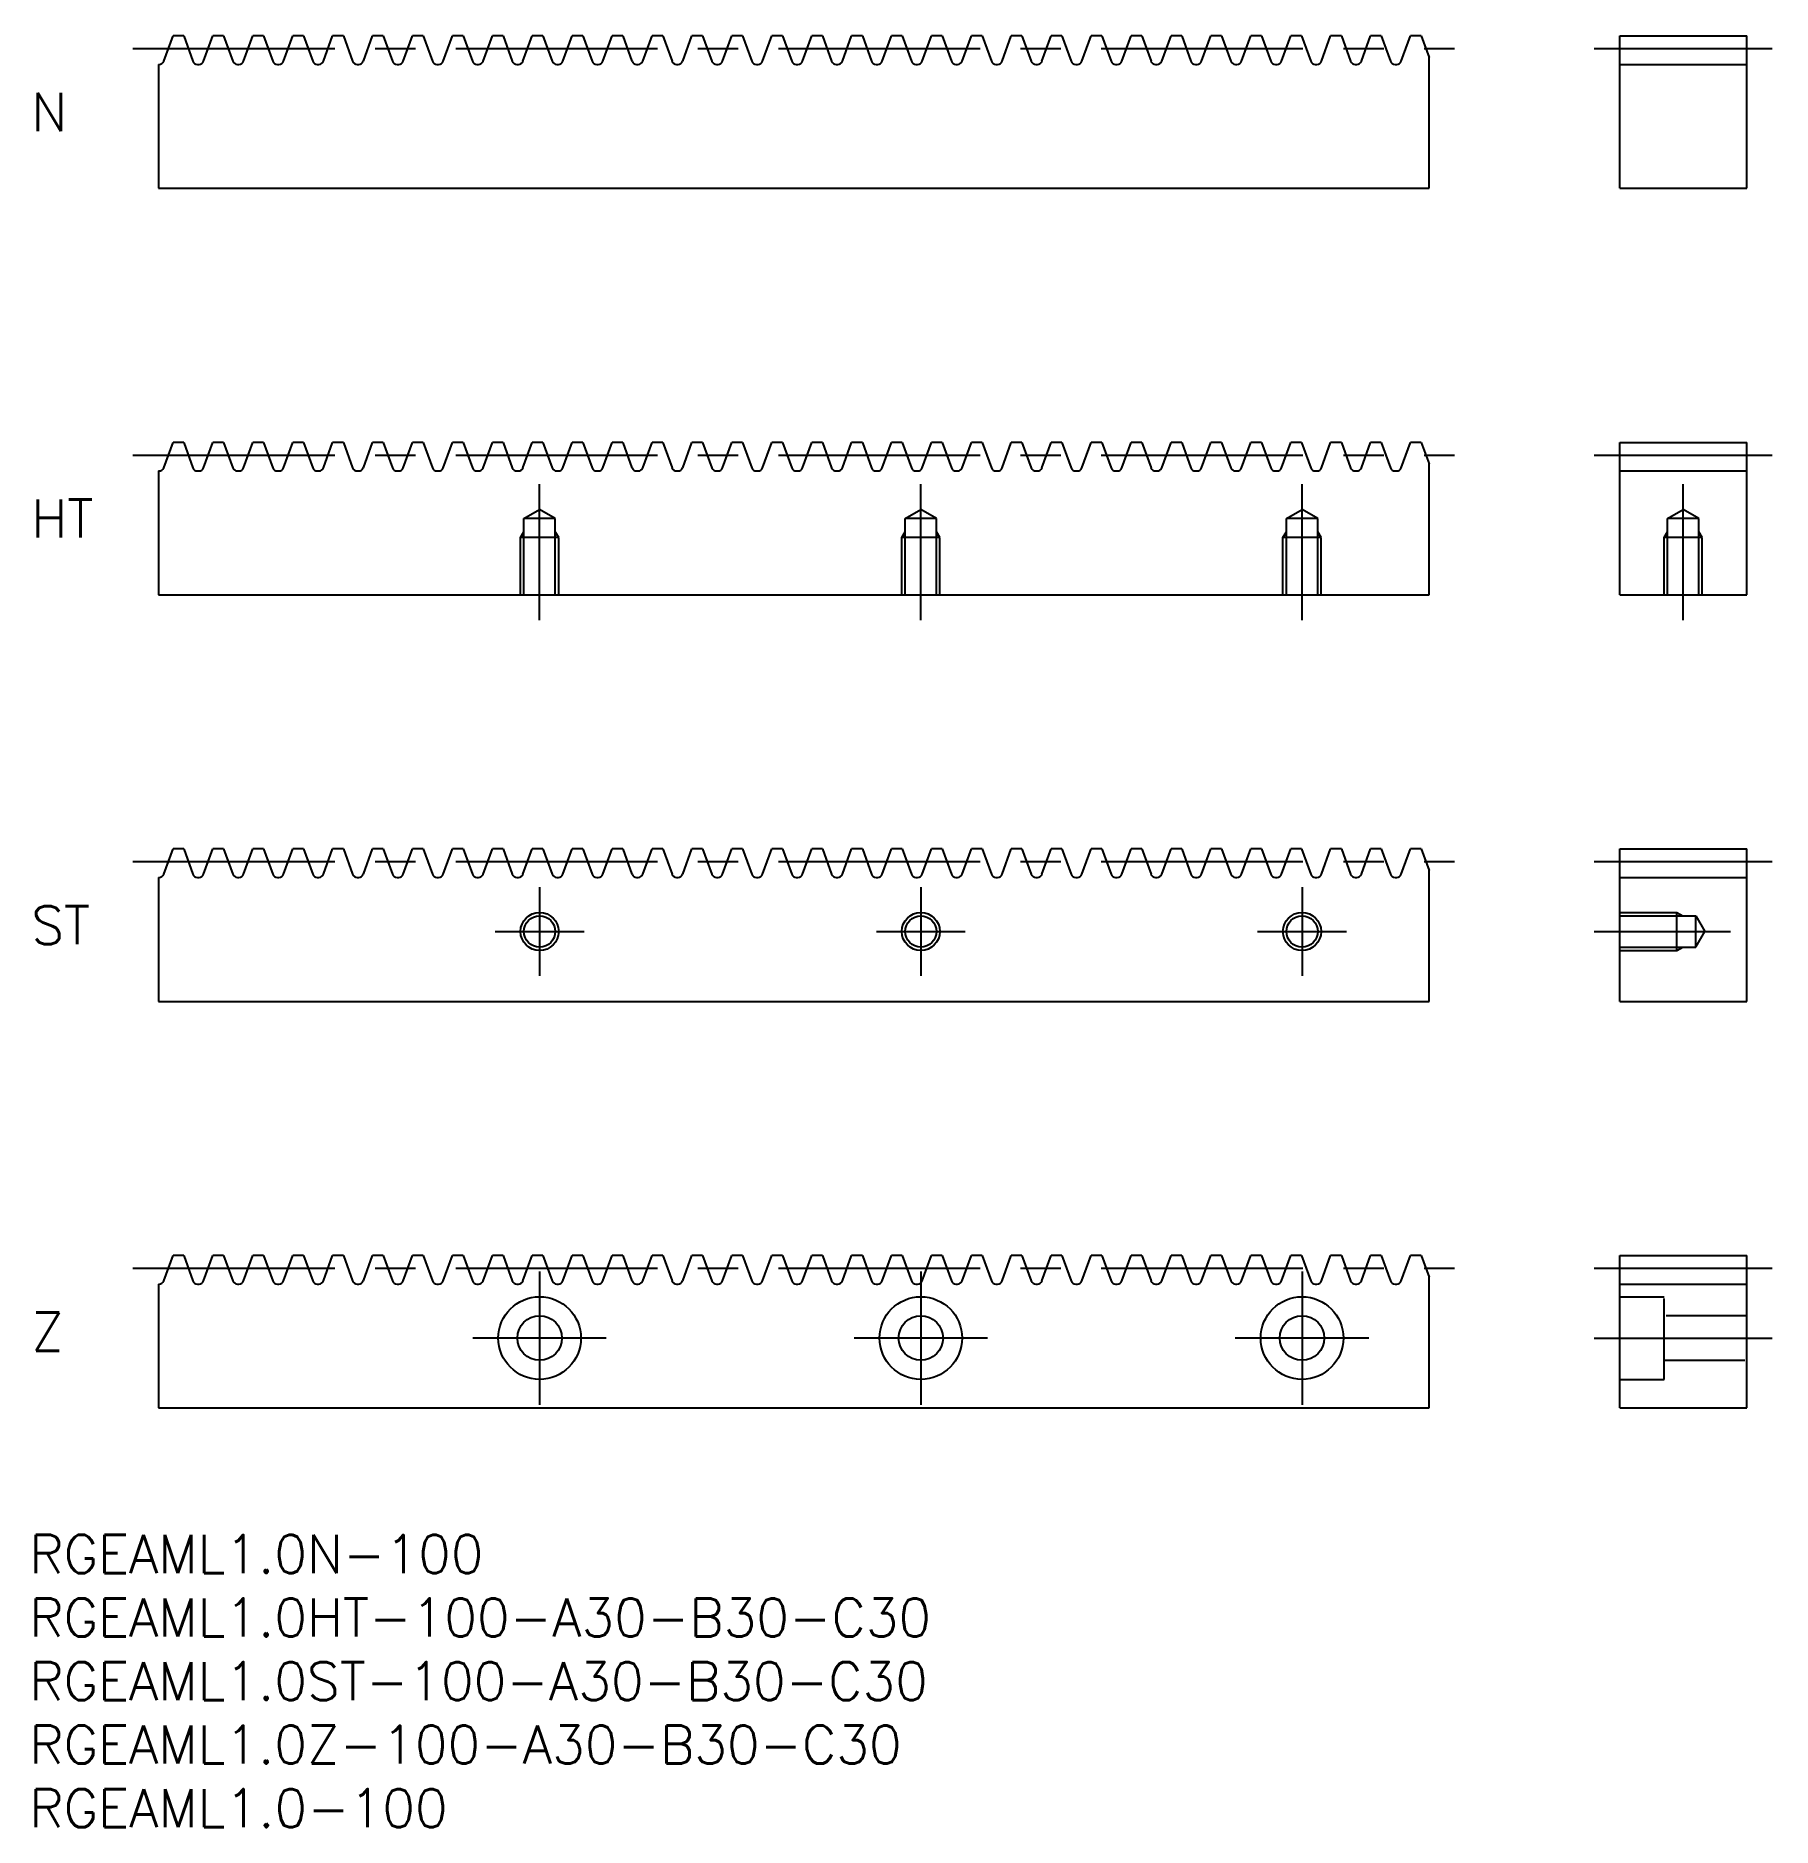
# Model space of a CAD drawing. Extents: x 1 to 137, y -23 to 118.
import ezdxf

# ---------------------------------------------------------------- set-up
doc = ezdxf.new("R2010")
doc.units = 0
doc.header["$LTSCALE"] = 0.5
doc.linetypes.add('CENTER', pattern=[50.8, 31.75, -6.35, 6.35, -6.35])
doc.linetypes.add('DASHED', pattern=[19.05, 12.7, -6.35])
for name, color, linetype in [('MSM_CENTER', 1, 'CENTER'), ('MSM_CONTINUOUS', 7, 'CONTINUOUS'), ('MSM_DASHED', 4, 'DASHED'), ('MSM_NARROW', 5, 'CONTINUOUS'), ('MSM_PART_NUMBER', 7, 'CONTINUOUS')]:
    doc.layers.add(name, color=color, linetype=linetype)
doc.styles.get("Standard").update_dxf_attribs({"font": 'txt.shx', "height": 3, "bigfont": 'bigfont.shx'})

msp = doc.modelspace()

# ---------------------------------------------------------------- linework, layer by layer
at = {"layer": 'MSM_CENTER'}
for p, q in [((8.16, 117), (112.16, 117)), ((123.16, 117), (137.16, 117)), ((8.16, 85), (112.16, 85)), ((123.16, 85), (137.16, 85)), ((40.16, 72), (40.16, 82.71)), ((70.16, 72), (70.16, 82.71)), ((100.16, 72), (100.16, 82.71)), ((130.16, 72), (130.16, 82.71)), ((8.16, 53), (112.16, 53)), ((123.16, 53), (137.16, 53)), ((40.16, 51), (40.16, 44)), ((70.16, 51), (70.16, 44)), ((100.16, 51), (100.16, 44)), ((36.66, 47.5), (43.66, 47.5)), ((66.66, 47.5), (73.66, 47.5)), ((96.66, 47.5), (103.66, 47.5)), ((123.16, 47.5), (133.87, 47.5)), ((8.16, 21), (112.16, 21)), ((40.16, 20.75), (40.16, 10.25)), ((70.16, 20.75), (70.16, 10.25)), ((100.16, 20.75), (100.16, 10.25)), ((123.16, 21), (137.16, 21)), ((45.41, 15.5), (34.91, 15.5)), ((75.41, 15.5), (64.91, 15.5)), ((105.41, 15.5), (94.91, 15.5)), ((123.16, 15.5), (137.16, 15.5))]:
    msp.add_line(p, q, dxfattribs=at)
at = {"layer": 'MSM_CONTINUOUS'}
for p, q in [((10.58, 116), (11.31, 118)), ((12.15, 118), (11.31, 118)), ((12.15, 118), (12.88, 116)), ((13.72, 116), (14.45, 118)), ((15.29, 118), (14.45, 118)), ((15.29, 118), (16.02, 116)), ((16.86, 116), (17.59, 118)), ((18.43, 118), (17.59, 118)), ((18.43, 118), (19.16, 116)), ((20, 116), (20.73, 118)), ((21.57, 118), (20.73, 118)), ((21.57, 118), (22.3, 116)), ((23.14, 116), (23.87, 118)), ((24.72, 118), (23.87, 118)), ((24.72, 118), (25.44, 116)), ((26.29, 116), (27.01, 118)), ((27.86, 118), (27.01, 118)), ((27.86, 118), (28.59, 116)), ((29.43, 116), (30.16, 118)), ((31, 118), (30.16, 118)), ((31, 118), (31.73, 116)), ((32.57, 116), (33.3, 118)), ((34.14, 118), (33.3, 118)), ((34.14, 118), (34.87, 116)), ((35.71, 116), (36.44, 118)), ((37.28, 118), (36.44, 118)), ((37.28, 118), (38.01, 116)), ((38.85, 116), (39.58, 118)), ((40.42, 118), (39.58, 118)), ((40.42, 118), (41.15, 116)), ((41.99, 116), (42.72, 118)), ((43.57, 118), (42.72, 118)), ((43.57, 118), (44.29, 116)), ((45.14, 116), (45.86, 118)), ((46.71, 118), (45.86, 118)), ((46.71, 118), (47.43, 116)), ((48.28, 116), (49.01, 118)), ((49.85, 118), (49.01, 118)), ((49.85, 118), (50.58, 116)), ((51.42, 116), (52.15, 118)), ((52.99, 118), (52.15, 118)), ((52.99, 118), (53.72, 116)), ((54.56, 116), (55.29, 118)), ((56.13, 118), (55.29, 118)), ((56.13, 118), (56.86, 116)), ((57.7, 116), (58.43, 118)), ((59.27, 118), (58.43, 118)), ((59.27, 118), (60, 116)), ((60.84, 116), (61.57, 118)), ((62.41, 118), (61.57, 118)), ((62.41, 118), (63.14, 116)), ((63.99, 116), (64.71, 118)), ((65.56, 118), (64.71, 118)), ((65.56, 118), (66.28, 116)), ((67.13, 116), (67.86, 118)), ((68.7, 118), (67.86, 118)), ((68.7, 118), (69.43, 116)), ((70.27, 116), (71, 118)), ((71.84, 118), (71, 118)), ((71.84, 118), (72.57, 116)), ((73.41, 116), (74.14, 118)), ((74.98, 118), (74.14, 118)), ((74.98, 118), (75.71, 116)), ((76.55, 116), (77.28, 118)), ((78.12, 118), (77.28, 118)), ((78.12, 118), (78.85, 116)), ((79.69, 116), (80.42, 118)), ((81.26, 118), (80.42, 118)), ((81.26, 118), (81.99, 116)), ((82.84, 116), (83.56, 118)), ((84.41, 118), (83.56, 118)), ((84.41, 118), (85.13, 116)), ((85.98, 116), (86.7, 118)), ((87.55, 118), (86.7, 118)), ((87.55, 118), (88.28, 116)), ((89.12, 116), (89.85, 118)), ((90.69, 118), (89.85, 118)), ((90.69, 118), (91.42, 116)), ((92.26, 116), (92.99, 118)), ((93.83, 118), (92.99, 118)), ((93.83, 118), (94.56, 116)), ((95.4, 116), (96.13, 118)), ((96.97, 118), (96.13, 118)), ((96.97, 118), (97.7, 116)), ((98.54, 116), (99.27, 118)), ((100.11, 118), (99.27, 118)), ((100.11, 118), (100.84, 116)), ((101.68, 116), (102.41, 118)), ((103.26, 118), (102.41, 118)), ((103.26, 118), (103.98, 116)), ((104.83, 116), (105.55, 118)), ((106.4, 118), (105.55, 118)), ((106.4, 118), (107.13, 116)), ((107.97, 116), (108.7, 118)), ((109.54, 118), (108.7, 118)), ((109.54, 118), (110.16, 116.3)), ((125.16, 106), (125.16, 118)), ((125.16, 118), (135.16, 118)), ((135.16, 106), (135.16, 118)), ((10.16, 115.75), (10.22, 115.75)), ((10.16, 115.75), (10.16, 106)), ((13.23, 115.75), (13.36, 115.75)), ((16.38, 115.75), (16.5, 115.75)), ((19.52, 115.75), (19.65, 115.75)), ((22.66, 115.75), (22.79, 115.75)), ((25.8, 115.75), (25.93, 115.75)), ((28.94, 115.75), (29.07, 115.75)), ((32.08, 115.75), (32.21, 115.75)), ((35.23, 115.75), (35.35, 115.75)), ((38.37, 115.75), (38.5, 115.75)), ((41.51, 115.75), (41.64, 115.75)), ((44.65, 115.75), (44.78, 115.75)), ((47.79, 115.75), (47.92, 115.75)), ((50.93, 115.75), (51.06, 115.75)), ((54.08, 115.75), (54.2, 115.75)), ((57.22, 115.75), (57.35, 115.75)), ((60.36, 115.75), (60.49, 115.75)), ((63.5, 115.75), (63.63, 115.75)), ((66.64, 115.75), (66.77, 115.75)), ((69.78, 115.75), (69.91, 115.75)), ((72.92, 115.75), (73.05, 115.75)), ((76.07, 115.75), (76.2, 115.75)), ((79.21, 115.75), (79.34, 115.75)), ((82.35, 115.75), (82.48, 115.75)), ((85.49, 115.75), (85.62, 115.75)), ((88.63, 115.75), (88.76, 115.75)), ((91.77, 115.75), (91.9, 115.75)), ((94.92, 115.75), (95.04, 115.75)), ((98.06, 115.75), (98.19, 115.75)), ((101.2, 115.75), (101.33, 115.75)), ((104.34, 115.75), (104.47, 115.75)), ((107.48, 115.75), (107.61, 115.75)), ((110.16, 106), (110.16, 116.3)), ((125.16, 115.75), (135.16, 115.75)), ((10.16, 106), (10.16, 106)), ((10.16, 106), (10.16, 106)), ((10.16, 106), (110.16, 106)), ((110.16, 106), (110.16, 106)), ((125.16, 106), (125.16, 106)), ((125.16, 106), (135.16, 106)), ((125.16, 106), (125.16, 106)), ((10.58, 84), (11.31, 86)), ((12.15, 86), (11.31, 86)), ((12.15, 86), (12.88, 84)), ((13.72, 84), (14.45, 86)), ((15.29, 86), (14.45, 86)), ((15.29, 86), (16.02, 84)), ((16.86, 84), (17.59, 86)), ((18.43, 86), (17.59, 86)), ((18.43, 86), (19.16, 84)), ((20, 84), (20.73, 86)), ((21.57, 86), (20.73, 86)), ((21.57, 86), (22.3, 84)), ((23.14, 84), (23.87, 86)), ((24.72, 86), (23.87, 86)), ((24.72, 86), (25.44, 84)), ((26.29, 84), (27.01, 86)), ((27.86, 86), (27.01, 86)), ((27.86, 86), (28.59, 84)), ((29.43, 84), (30.16, 86)), ((31, 86), (30.16, 86)), ((31, 86), (31.73, 84)), ((32.57, 84), (33.3, 86)), ((34.14, 86), (33.3, 86)), ((34.14, 86), (34.87, 84)), ((35.71, 84), (36.44, 86)), ((37.28, 86), (36.44, 86)), ((37.28, 86), (38.01, 84)), ((38.85, 84), (39.58, 86)), ((40.42, 86), (39.58, 86)), ((40.42, 86), (41.15, 84)), ((41.99, 84), (42.72, 86)), ((43.57, 86), (42.72, 86)), ((43.57, 86), (44.29, 84)), ((45.14, 84), (45.86, 86)), ((46.71, 86), (45.86, 86)), ((46.71, 86), (47.43, 84)), ((48.28, 84), (49.01, 86)), ((49.85, 86), (49.01, 86)), ((49.85, 86), (50.58, 84)), ((51.42, 84), (52.15, 86)), ((52.99, 86), (52.15, 86)), ((52.99, 86), (53.72, 84)), ((54.56, 84), (55.29, 86)), ((56.13, 86), (55.29, 86)), ((56.13, 86), (56.86, 84)), ((57.7, 84), (58.43, 86)), ((59.27, 86), (58.43, 86)), ((59.27, 86), (60, 84)), ((60.84, 84), (61.57, 86)), ((62.41, 86), (61.57, 86)), ((62.41, 86), (63.14, 84)), ((63.99, 84), (64.71, 86)), ((65.56, 86), (64.71, 86)), ((65.56, 86), (66.28, 84)), ((67.13, 84), (67.86, 86)), ((68.7, 86), (67.86, 86)), ((68.7, 86), (69.43, 84)), ((70.27, 84), (71, 86)), ((71.84, 86), (71, 86)), ((71.84, 86), (72.57, 84)), ((73.41, 84), (74.14, 86)), ((74.98, 86), (74.14, 86)), ((74.98, 86), (75.71, 84)), ((76.55, 84), (77.28, 86)), ((78.12, 86), (77.28, 86)), ((78.12, 86), (78.85, 84)), ((79.69, 84), (80.42, 86)), ((81.26, 86), (80.42, 86)), ((81.26, 86), (81.99, 84)), ((82.84, 84), (83.56, 86)), ((84.41, 86), (83.56, 86)), ((84.41, 86), (85.13, 84)), ((85.98, 84), (86.7, 86)), ((87.55, 86), (86.7, 86)), ((87.55, 86), (88.28, 84)), ((89.12, 84), (89.85, 86)), ((90.69, 86), (89.85, 86)), ((90.69, 86), (91.42, 84)), ((92.26, 84), (92.99, 86)), ((93.83, 86), (92.99, 86)), ((93.83, 86), (94.56, 84)), ((95.4, 84), (96.13, 86)), ((96.97, 86), (96.13, 86)), ((96.97, 86), (97.7, 84)), ((98.54, 84), (99.27, 86)), ((100.11, 86), (99.27, 86)), ((100.11, 86), (100.84, 84)), ((101.68, 84), (102.41, 86)), ((103.26, 86), (102.41, 86)), ((103.26, 86), (103.98, 84)), ((104.83, 84), (105.55, 86)), ((106.4, 86), (105.55, 86)), ((106.4, 86), (107.13, 84)), ((107.97, 84), (108.7, 86)), ((109.54, 86), (108.7, 86)), ((109.54, 86), (110.16, 84.3)), ((125.16, 74), (125.16, 86)), ((125.16, 86), (135.16, 86)), ((135.16, 74), (135.16, 86)), ((10.16, 83.75), (10.22, 83.75)), ((10.16, 83.75), (10.16, 74)), ((13.23, 83.75), (13.36, 83.75)), ((16.38, 83.75), (16.5, 83.75)), ((19.52, 83.75), (19.65, 83.75)), ((22.66, 83.75), (22.79, 83.75)), ((25.8, 83.75), (25.93, 83.75)), ((28.94, 83.75), (29.07, 83.75)), ((32.08, 83.75), (32.21, 83.75)), ((35.23, 83.75), (35.35, 83.75)), ((38.37, 83.75), (38.5, 83.75)), ((41.51, 83.75), (41.64, 83.75)), ((44.65, 83.75), (44.78, 83.75)), ((47.79, 83.75), (47.92, 83.75)), ((50.93, 83.75), (51.06, 83.75)), ((54.08, 83.75), (54.2, 83.75)), ((57.22, 83.75), (57.35, 83.75)), ((60.36, 83.75), (60.49, 83.75)), ((63.5, 83.75), (63.63, 83.75)), ((66.64, 83.75), (66.77, 83.75)), ((69.78, 83.75), (69.91, 83.75)), ((72.92, 83.75), (73.05, 83.75)), ((76.07, 83.75), (76.2, 83.75)), ((79.21, 83.75), (79.34, 83.75)), ((82.35, 83.75), (82.48, 83.75)), ((85.49, 83.75), (85.62, 83.75)), ((88.63, 83.75), (88.76, 83.75)), ((91.77, 83.75), (91.9, 83.75)), ((94.92, 83.75), (95.04, 83.75)), ((98.06, 83.75), (98.19, 83.75)), ((101.2, 83.75), (101.33, 83.75)), ((104.34, 83.75), (104.47, 83.75)), ((107.48, 83.75), (107.61, 83.75)), ((110.16, 74), (110.16, 84.3)), ((125.16, 83.75), (135.16, 83.75)), ((40.16, 80.14), (40.16, 80.14)), ((70.16, 80.14), (70.16, 80.14)), ((100.16, 80.14), (100.16, 80.14)), ((130.16, 80.14), (130.16, 80.14)), ((10.16, 74), (10.16, 74)), ((10.16, 74), (110.16, 74)), ((125.16, 74), (135.16, 74)), ((10.58, 52), (11.31, 54)), ((12.15, 54), (11.31, 54)), ((12.15, 54), (12.88, 52)), ((13.72, 52), (14.45, 54)), ((15.29, 54), (14.45, 54)), ((15.29, 54), (16.02, 52)), ((16.86, 52), (17.59, 54)), ((18.43, 54), (17.59, 54)), ((18.43, 54), (19.16, 52)), ((20, 52), (20.73, 54)), ((21.57, 54), (20.73, 54)), ((21.57, 54), (22.3, 52)), ((23.14, 52), (23.87, 54)), ((24.72, 54), (23.87, 54)), ((24.72, 54), (25.44, 52)), ((26.29, 52), (27.01, 54)), ((27.86, 54), (27.01, 54)), ((27.86, 54), (28.59, 52)), ((29.43, 52), (30.16, 54)), ((31, 54), (30.16, 54)), ((31, 54), (31.73, 52)), ((32.57, 52), (33.3, 54)), ((34.14, 54), (33.3, 54)), ((34.14, 54), (34.87, 52)), ((35.71, 52), (36.44, 54)), ((37.28, 54), (36.44, 54)), ((37.28, 54), (38.01, 52)), ((38.85, 52), (39.58, 54)), ((40.42, 54), (39.58, 54)), ((40.42, 54), (41.15, 52)), ((41.99, 52), (42.72, 54)), ((43.57, 54), (42.72, 54)), ((43.57, 54), (44.29, 52)), ((45.14, 52), (45.86, 54)), ((46.71, 54), (45.86, 54)), ((46.71, 54), (47.43, 52)), ((48.28, 52), (49.01, 54)), ((49.85, 54), (49.01, 54)), ((49.85, 54), (50.58, 52)), ((51.42, 52), (52.15, 54)), ((52.99, 54), (52.15, 54)), ((52.99, 54), (53.72, 52)), ((54.56, 52), (55.29, 54)), ((56.13, 54), (55.29, 54)), ((56.13, 54), (56.86, 52)), ((57.7, 52), (58.43, 54)), ((59.27, 54), (58.43, 54)), ((59.27, 54), (60, 52)), ((60.84, 52), (61.57, 54)), ((62.41, 54), (61.57, 54)), ((62.41, 54), (63.14, 52)), ((63.99, 52), (64.71, 54)), ((65.56, 54), (64.71, 54)), ((65.56, 54), (66.28, 52)), ((67.13, 52), (67.86, 54)), ((68.7, 54), (67.86, 54)), ((68.7, 54), (69.43, 52)), ((70.27, 52), (71, 54)), ((71.84, 54), (71, 54)), ((71.84, 54), (72.57, 52)), ((73.41, 52), (74.14, 54)), ((74.98, 54), (74.14, 54)), ((74.98, 54), (75.71, 52)), ((76.55, 52), (77.28, 54)), ((78.12, 54), (77.28, 54)), ((78.12, 54), (78.85, 52)), ((79.69, 52), (80.42, 54)), ((81.26, 54), (80.42, 54)), ((81.26, 54), (81.99, 52)), ((82.84, 52), (83.56, 54)), ((84.41, 54), (83.56, 54)), ((84.41, 54), (85.13, 52)), ((85.98, 52), (86.7, 54)), ((87.55, 54), (86.7, 54)), ((87.55, 54), (88.28, 52)), ((89.12, 52), (89.85, 54)), ((90.69, 54), (89.85, 54)), ((90.69, 54), (91.42, 52)), ((92.26, 52), (92.99, 54)), ((93.83, 54), (92.99, 54)), ((93.83, 54), (94.56, 52)), ((95.4, 52), (96.13, 54)), ((96.97, 54), (96.13, 54)), ((96.97, 54), (97.7, 52)), ((98.54, 52), (99.27, 54)), ((100.11, 54), (99.27, 54)), ((100.11, 54), (100.84, 52)), ((101.68, 52), (102.41, 54)), ((103.26, 54), (102.41, 54)), ((103.26, 54), (103.98, 52)), ((104.83, 52), (105.55, 54)), ((106.4, 54), (105.55, 54)), ((106.4, 54), (107.13, 52)), ((107.97, 52), (108.7, 54)), ((109.54, 54), (108.7, 54)), ((109.54, 54), (110.16, 52.3)), ((125.16, 42), (125.16, 54)), ((125.16, 54), (135.16, 54)), ((135.16, 42), (135.16, 54)), ((110.16, 42), (110.16, 52.3)), ((10.16, 51.75), (10.22, 51.75)), ((10.16, 51.75), (10.16, 42)), ((13.23, 51.75), (13.36, 51.75)), ((16.38, 51.75), (16.5, 51.75)), ((19.52, 51.75), (19.65, 51.75)), ((22.66, 51.75), (22.79, 51.75)), ((25.8, 51.75), (25.93, 51.75)), ((28.94, 51.75), (29.07, 51.75)), ((32.08, 51.75), (32.21, 51.75)), ((35.23, 51.75), (35.35, 51.75)), ((38.37, 51.75), (38.5, 51.75)), ((41.51, 51.75), (41.64, 51.75)), ((44.65, 51.75), (44.78, 51.75)), ((47.79, 51.75), (47.92, 51.75)), ((50.93, 51.75), (51.06, 51.75)), ((54.08, 51.75), (54.2, 51.75)), ((57.22, 51.75), (57.35, 51.75)), ((60.36, 51.75), (60.49, 51.75)), ((63.5, 51.75), (63.63, 51.75)), ((66.64, 51.75), (66.77, 51.75)), ((69.78, 51.75), (69.91, 51.75)), ((72.92, 51.75), (73.05, 51.75)), ((76.07, 51.75), (76.2, 51.75)), ((79.21, 51.75), (79.34, 51.75)), ((82.35, 51.75), (82.48, 51.75)), ((85.49, 51.75), (85.62, 51.75)), ((88.63, 51.75), (88.76, 51.75)), ((91.77, 51.75), (91.9, 51.75)), ((94.92, 51.75), (95.04, 51.75)), ((98.06, 51.75), (98.19, 51.75)), ((101.2, 51.75), (101.33, 51.75)), ((104.34, 51.75), (104.47, 51.75)), ((107.48, 51.75), (107.61, 51.75)), ((125.16, 51.75), (135.16, 51.75)), ((38.58, 47.5), (38.58, 47.5)), ((10.16, 42), (110.16, 42)), ((10.78, 42), (10.78, 42)), ((125.16, 42), (135.16, 42)), ((10.58, 20), (11.31, 22)), ((12.15, 22), (11.31, 22)), ((12.15, 22), (12.88, 20)), ((13.72, 20), (14.45, 22)), ((15.29, 22), (14.45, 22)), ((15.29, 22), (16.02, 20)), ((16.86, 20), (17.59, 22)), ((18.43, 22), (17.59, 22)), ((18.43, 22), (19.16, 20)), ((20, 20), (20.73, 22)), ((21.57, 22), (20.73, 22)), ((21.57, 22), (22.3, 20)), ((23.14, 20), (23.87, 22)), ((24.72, 22), (23.87, 22)), ((24.72, 22), (25.44, 20)), ((26.29, 20), (27.01, 22)), ((27.86, 22), (27.01, 22)), ((27.86, 22), (28.59, 20)), ((29.43, 20), (30.16, 22)), ((31, 22), (30.16, 22)), ((31, 22), (31.73, 20)), ((32.57, 20), (33.3, 22)), ((34.14, 22), (33.3, 22)), ((34.14, 22), (34.87, 20)), ((35.71, 20), (36.44, 22)), ((37.28, 22), (36.44, 22)), ((37.28, 22), (38.01, 20)), ((38.85, 20), (39.58, 22)), ((40.42, 22), (39.58, 22)), ((40.42, 22), (41.15, 20)), ((41.99, 20), (42.72, 22)), ((43.57, 22), (42.72, 22)), ((43.57, 22), (44.29, 20)), ((45.14, 20), (45.86, 22)), ((46.71, 22), (45.86, 22)), ((46.71, 22), (47.43, 20)), ((48.28, 20), (49.01, 22)), ((49.85, 22), (49.01, 22)), ((49.85, 22), (50.58, 20)), ((51.42, 20), (52.15, 22)), ((52.99, 22), (52.15, 22)), ((52.99, 22), (53.72, 20)), ((54.56, 20), (55.29, 22)), ((56.13, 22), (55.29, 22)), ((56.13, 22), (56.86, 20)), ((57.7, 20), (58.43, 22)), ((59.27, 22), (58.43, 22)), ((59.27, 22), (60, 20)), ((60.84, 20), (61.57, 22)), ((62.41, 22), (61.57, 22)), ((62.41, 22), (63.14, 20)), ((63.99, 20), (64.71, 22)), ((65.56, 22), (64.71, 22)), ((65.56, 22), (66.28, 20)), ((67.13, 20), (67.86, 22)), ((68.7, 22), (67.86, 22)), ((68.7, 22), (69.43, 20)), ((70.27, 20), (71, 22)), ((71.84, 22), (71, 22)), ((71.84, 22), (72.57, 20)), ((73.41, 20), (74.14, 22)), ((74.98, 22), (74.14, 22)), ((74.98, 22), (75.71, 20)), ((76.55, 20), (77.28, 22)), ((78.12, 22), (77.28, 22)), ((78.12, 22), (78.85, 20)), ((79.69, 20), (80.42, 22)), ((81.26, 22), (80.42, 22)), ((81.26, 22), (81.99, 20)), ((82.84, 20), (83.56, 22)), ((84.41, 22), (83.56, 22)), ((84.41, 22), (85.13, 20)), ((85.98, 20), (86.7, 22)), ((87.55, 22), (86.7, 22)), ((87.55, 22), (88.28, 20)), ((89.12, 20), (89.85, 22)), ((90.69, 22), (89.85, 22)), ((90.69, 22), (91.42, 20)), ((92.26, 20), (92.99, 22)), ((93.83, 22), (92.99, 22)), ((93.83, 22), (94.56, 20)), ((95.4, 20), (96.13, 22)), ((96.97, 22), (96.13, 22)), ((96.97, 22), (97.7, 20)), ((98.54, 20), (99.27, 22)), ((100.11, 22), (99.27, 22)), ((100.11, 22), (100.84, 20)), ((101.68, 20), (102.41, 22)), ((103.26, 22), (102.41, 22)), ((103.26, 22), (103.98, 20)), ((104.83, 20), (105.55, 22)), ((106.4, 22), (105.55, 22)), ((106.4, 22), (107.13, 20)), ((107.97, 20), (108.7, 22)), ((109.54, 22), (108.7, 22)), ((109.54, 22), (110.16, 20.3)), ((125.16, 10), (125.16, 22)), ((125.16, 22), (135.16, 22)), ((135.16, 10), (135.16, 22)), ((10.16, 19.75), (10.22, 19.75)), ((10.16, 19.75), (10.16, 10)), ((13.23, 19.75), (13.36, 19.75)), ((16.38, 19.75), (16.5, 19.75)), ((19.52, 19.75), (19.65, 19.75)), ((22.66, 19.75), (22.79, 19.75)), ((25.8, 19.75), (25.93, 19.75)), ((28.94, 19.75), (29.07, 19.75)), ((32.08, 19.75), (32.21, 19.75)), ((35.23, 19.75), (35.35, 19.75)), ((38.37, 19.75), (38.5, 19.75)), ((41.51, 19.75), (41.64, 19.75)), ((44.65, 19.75), (44.78, 19.75)), ((47.79, 19.75), (47.92, 19.75)), ((50.93, 19.75), (51.06, 19.75)), ((54.08, 19.75), (54.2, 19.75)), ((57.22, 19.75), (57.35, 19.75)), ((60.36, 19.75), (60.49, 19.75)), ((63.5, 19.75), (63.63, 19.75)), ((66.64, 19.75), (66.77, 19.75)), ((69.78, 19.75), (69.91, 19.75)), ((72.92, 19.75), (73.05, 19.75)), ((76.07, 19.75), (76.2, 19.75)), ((79.21, 19.75), (79.34, 19.75)), ((82.35, 19.75), (82.48, 19.75)), ((85.49, 19.75), (85.62, 19.75)), ((88.63, 19.75), (88.76, 19.75)), ((91.77, 19.75), (91.9, 19.75)), ((94.92, 19.75), (95.04, 19.75)), ((98.06, 19.75), (98.19, 19.75)), ((101.2, 19.75), (101.33, 19.75)), ((104.34, 19.75), (104.47, 19.75)), ((107.48, 19.75), (107.61, 19.75)), ((110.16, 10), (110.16, 20.3)), ((125.16, 19.75), (135.16, 19.75)), ((36.74, 15.5), (36.74, 15.5)), ((10.16, 10), (10.16, 10)), ((10.16, 10), (110.16, 10)), ((125.16, 10), (135.16, 10))]:
    msp.add_line(p, q, dxfattribs=at)
for centre, radius in [((40.16, 47.5), 1.23), ((70.16, 47.5), 1.23), ((100.16, 47.5), 1.23), ((40.16, 15.5), 3.25), ((70.16, 15.5), 3.25), ((100.16, 15.5), 3.25), ((40.16, 15.5), 1.75), ((70.16, 15.5), 1.75), ((100.16, 15.5), 1.75)]:
    msp.add_circle(centre, radius, dxfattribs=at)
for centre, start, end in [((10.22, 116.13), 270, 340), ((13.23, 116.13), 200, 270), ((13.36, 116.13), 270, 340), ((16.38, 116.13), 200, 270), ((16.5, 116.13), 270, 340), ((19.52, 116.13), 200, 270), ((19.65, 116.13), 270, 340), ((22.66, 116.13), 200, 270), ((22.79, 116.13), 270, 340), ((25.8, 116.13), 200, 270), ((25.93, 116.13), 270, 340), ((28.94, 116.13), 200, 270), ((29.07, 116.13), 270, 340), ((32.08, 116.13), 200, 270), ((32.21, 116.13), 270, 340), ((35.23, 116.13), 200, 270), ((35.35, 116.13), 270, 340), ((38.37, 116.13), 200, 270), ((38.5, 116.13), 270, 340), ((41.51, 116.13), 200, 270), ((41.64, 116.13), 270, 340), ((44.65, 116.13), 200, 270), ((44.78, 116.13), 270, 340), ((47.79, 116.13), 200, 270), ((47.92, 116.13), 270, 340), ((50.93, 116.13), 200, 270), ((51.06, 116.13), 270, 340), ((54.08, 116.13), 200, 270), ((54.2, 116.13), 270, 340), ((57.22, 116.13), 200, 270), ((57.35, 116.13), 270, 340), ((60.36, 116.13), 200, 270), ((60.49, 116.13), 270, 340), ((63.5, 116.13), 200, 270), ((63.63, 116.13), 270, 340), ((66.64, 116.13), 200, 270), ((66.77, 116.13), 270, 340), ((69.78, 116.13), 200, 270), ((69.91, 116.13), 270, 340), ((72.92, 116.13), 200, 270), ((73.05, 116.13), 270, 340), ((76.07, 116.13), 200, 270), ((76.2, 116.13), 270, 340), ((79.21, 116.13), 200, 270), ((79.34, 116.13), 270, 340), ((82.35, 116.13), 200, 270), ((82.48, 116.13), 270, 340), ((85.49, 116.13), 200, 270), ((85.62, 116.13), 270, 340), ((88.63, 116.13), 200, 270), ((88.76, 116.13), 270, 340), ((91.77, 116.13), 200, 270), ((91.9, 116.13), 270, 340), ((94.92, 116.13), 200, 270), ((95.04, 116.13), 270, 340), ((98.06, 116.13), 200, 270), ((98.19, 116.13), 270, 340), ((101.2, 116.13), 200, 270), ((101.33, 116.13), 270, 340), ((104.34, 116.13), 200, 270), ((104.47, 116.13), 270, 340), ((107.48, 116.13), 200, 270), ((107.61, 116.13), 270, 340), ((10.22, 84.13), 270, 340), ((13.23, 84.13), 200, 270), ((13.36, 84.13), 270, 340), ((16.38, 84.13), 200, 270), ((16.5, 84.13), 270, 340), ((19.52, 84.13), 200, 270), ((19.65, 84.13), 270, 340), ((22.66, 84.13), 200, 270), ((22.79, 84.13), 270, 340), ((25.8, 84.13), 200, 270), ((25.93, 84.13), 270, 340), ((28.94, 84.13), 200, 270), ((29.07, 84.13), 270, 340), ((32.08, 84.13), 200, 270), ((32.21, 84.13), 270, 340), ((35.23, 84.13), 200, 270), ((35.35, 84.13), 270, 340), ((38.37, 84.13), 200, 270), ((38.5, 84.13), 270, 340), ((41.51, 84.13), 200, 270), ((41.64, 84.13), 270, 340), ((44.65, 84.13), 200, 270), ((44.78, 84.13), 270, 340), ((47.79, 84.13), 200, 270), ((47.92, 84.13), 270, 340), ((50.93, 84.13), 200, 270), ((51.06, 84.13), 270, 340), ((54.08, 84.13), 200, 270), ((54.2, 84.13), 270, 340), ((57.22, 84.13), 200, 270), ((57.35, 84.13), 270, 340), ((60.36, 84.13), 200, 270), ((60.49, 84.13), 270, 340), ((63.5, 84.13), 200, 270), ((63.63, 84.13), 270, 340), ((66.64, 84.13), 200, 270), ((66.77, 84.13), 270, 340), ((69.78, 84.13), 200, 270), ((69.91, 84.13), 270, 340), ((72.92, 84.13), 200, 270), ((73.05, 84.13), 270, 340), ((76.07, 84.13), 200, 270), ((76.2, 84.13), 270, 340), ((79.21, 84.13), 200, 270), ((79.34, 84.13), 270, 340), ((82.35, 84.13), 200, 270), ((82.48, 84.13), 270, 340), ((85.49, 84.13), 200, 270), ((85.62, 84.13), 270, 340), ((88.63, 84.13), 200, 270), ((88.76, 84.13), 270, 340), ((91.77, 84.13), 200, 270), ((91.9, 84.13), 270, 340), ((94.92, 84.13), 200, 270), ((95.04, 84.13), 270, 340), ((98.06, 84.13), 200, 270), ((98.19, 84.13), 270, 340), ((101.2, 84.13), 200, 270), ((101.33, 84.13), 270, 340), ((104.34, 84.13), 200, 270), ((104.47, 84.13), 270, 340), ((107.48, 84.13), 200, 270), ((107.61, 84.13), 270, 340), ((10.22, 52.13), 270, 340), ((13.23, 52.13), 200, 270), ((13.36, 52.13), 270, 340), ((16.38, 52.13), 200, 270), ((16.5, 52.13), 270, 340), ((19.52, 52.13), 200, 270), ((19.65, 52.13), 270, 340), ((22.66, 52.13), 200, 270), ((22.79, 52.13), 270, 340), ((25.8, 52.13), 200, 270), ((25.93, 52.13), 270, 340), ((28.94, 52.13), 200, 270), ((29.07, 52.13), 270, 340), ((32.08, 52.13), 200, 270), ((32.21, 52.13), 270, 340), ((35.23, 52.13), 200, 270), ((35.35, 52.13), 270, 340), ((38.37, 52.13), 200, 270), ((38.5, 52.13), 270, 340), ((41.51, 52.13), 200, 270), ((41.64, 52.13), 270, 340), ((44.65, 52.13), 200, 270), ((44.78, 52.13), 270, 340), ((47.79, 52.13), 200, 270), ((47.92, 52.13), 270, 340), ((50.93, 52.13), 200, 270), ((51.06, 52.13), 270, 340), ((54.08, 52.13), 200, 270), ((54.2, 52.13), 270, 340), ((57.22, 52.13), 200, 270), ((57.35, 52.13), 270, 340), ((60.36, 52.13), 200, 270), ((60.49, 52.13), 270, 340), ((63.5, 52.13), 200, 270), ((63.63, 52.13), 270, 340), ((66.64, 52.13), 200, 270), ((66.77, 52.13), 270, 340), ((69.78, 52.13), 200, 270), ((69.91, 52.13), 270, 340), ((72.92, 52.13), 200, 270), ((73.05, 52.13), 270, 340), ((76.07, 52.13), 200, 270), ((76.2, 52.13), 270, 340), ((79.21, 52.13), 200, 270), ((79.34, 52.13), 270, 340), ((82.35, 52.13), 200, 270), ((82.48, 52.13), 270, 340), ((85.49, 52.13), 200, 270), ((85.62, 52.13), 270, 340), ((88.63, 52.13), 200, 270), ((88.76, 52.13), 270, 340), ((91.77, 52.13), 200, 270), ((91.9, 52.13), 270, 340), ((94.92, 52.13), 200, 270), ((95.04, 52.13), 270, 340), ((98.06, 52.13), 200, 270), ((98.19, 52.13), 270, 340), ((101.2, 52.13), 200, 270), ((101.33, 52.13), 270, 340), ((104.34, 52.13), 200, 270), ((104.47, 52.13), 270, 340), ((107.48, 52.13), 200, 270), ((107.61, 52.13), 270, 340), ((10.22, 20.13), 270, 340), ((13.23, 20.13), 200, 270), ((13.36, 20.13), 270, 340), ((16.38, 20.13), 200, 270), ((16.5, 20.13), 270, 340), ((19.52, 20.13), 200, 270), ((19.65, 20.13), 270, 340), ((22.66, 20.13), 200, 270), ((22.79, 20.13), 270, 340), ((25.8, 20.13), 200, 270), ((25.93, 20.13), 270, 340), ((28.94, 20.13), 200, 270), ((29.07, 20.13), 270, 340), ((32.08, 20.13), 200, 270), ((32.21, 20.13), 270, 340), ((35.23, 20.13), 200, 270), ((35.35, 20.13), 270, 340), ((38.37, 20.13), 200, 270), ((38.5, 20.13), 270, 340), ((41.51, 20.13), 200, 270), ((41.64, 20.13), 270, 340), ((44.65, 20.13), 200, 270), ((44.78, 20.13), 270, 340), ((47.79, 20.13), 200, 270), ((47.92, 20.13), 270, 340), ((50.93, 20.13), 200, 270), ((51.06, 20.13), 270, 340), ((54.08, 20.13), 200, 270), ((54.2, 20.13), 270, 340), ((57.22, 20.13), 200, 270), ((57.35, 20.13), 270, 340), ((60.36, 20.13), 200, 270), ((60.49, 20.13), 270, 340), ((63.5, 20.13), 200, 270), ((63.63, 20.13), 270, 340), ((66.64, 20.13), 200, 270), ((66.77, 20.13), 270, 340), ((69.78, 20.13), 200, 270), ((69.91, 20.13), 270, 340), ((72.92, 20.13), 200, 270), ((73.05, 20.13), 270, 340), ((76.07, 20.13), 200, 270), ((76.2, 20.13), 270, 340), ((79.21, 20.13), 200, 270), ((79.34, 20.13), 270, 340), ((82.35, 20.13), 200, 270), ((82.48, 20.13), 270, 340), ((85.49, 20.13), 200, 270), ((85.62, 20.13), 270, 340), ((88.63, 20.13), 200, 270), ((88.76, 20.13), 270, 340), ((91.77, 20.13), 200, 270), ((91.9, 20.13), 270, 340), ((94.92, 20.13), 200, 270), ((95.04, 20.13), 270, 340), ((98.06, 20.13), 200, 270), ((98.19, 20.13), 270, 340), ((101.2, 20.13), 200, 270), ((101.33, 20.13), 270, 340), ((104.34, 20.13), 200, 270), ((104.47, 20.13), 270, 340), ((107.48, 20.13), 200, 270), ((107.61, 20.13), 270, 340)]:
    msp.add_arc(centre, 0.38, start, end, dxfattribs=at)
at = {"layer": 'MSM_DASHED'}
for p, q in [((38.93, 80), (40.16, 80.71)), ((41.39, 80), (40.16, 80.71)), ((68.93, 80), (70.16, 80.71)), ((71.39, 80), (70.16, 80.71)), ((98.93, 80), (100.16, 80.71)), ((101.39, 80), (100.16, 80.71)), ((128.93, 80), (130.16, 80.71)), ((131.39, 80), (130.16, 80.71)), ((38.66, 78.5), (38.93, 78.97)), ((41.39, 80), (38.93, 80)), ((38.93, 74), (38.93, 80)), ((41.39, 74), (41.39, 80)), ((41.66, 78.5), (41.39, 78.97)), ((68.66, 78.5), (68.93, 78.97)), ((71.39, 80), (68.93, 80)), ((68.93, 74), (68.93, 80)), ((71.39, 74), (71.39, 80)), ((71.66, 78.5), (71.39, 78.97)), ((98.66, 78.5), (98.93, 78.97)), ((101.39, 80), (98.93, 80)), ((98.93, 74), (98.93, 80)), ((101.39, 74), (101.39, 80)), ((101.66, 78.5), (101.39, 78.97)), ((128.66, 78.5), (128.93, 78.97)), ((131.39, 80), (128.93, 80)), ((128.93, 74), (128.93, 80)), ((131.39, 74), (131.39, 80)), ((131.66, 78.5), (131.39, 78.97)), ((41.66, 78.5), (38.66, 78.5)), ((38.66, 74), (38.66, 78.5)), ((41.66, 74), (41.66, 78.5)), ((71.66, 78.5), (68.66, 78.5)), ((68.66, 74), (68.66, 78.5)), ((71.66, 74), (71.66, 78.5)), ((101.66, 78.5), (98.66, 78.5)), ((98.66, 74), (98.66, 78.5)), ((101.66, 74), (101.66, 78.5)), ((131.66, 78.5), (128.66, 78.5)), ((128.66, 74), (128.66, 78.5)), ((131.66, 74), (131.66, 78.5)), ((125.16, 49), (129.66, 49)), ((125.16, 48.73), (131.16, 48.73)), ((129.66, 49), (130.13, 48.73)), ((129.66, 46), (129.66, 49)), ((131.16, 46.27), (131.16, 48.73)), ((131.16, 48.73), (131.87, 47.5)), ((131.16, 46.27), (131.87, 47.5)), ((125.16, 46.27), (131.16, 46.27)), ((125.16, 46), (129.66, 46)), ((129.66, 46), (130.13, 46.27)), ((125.16, 18.75), (128.66, 18.75)), ((128.66, 12.25), (128.66, 18.75)), ((135.16, 17.25), (128.66, 17.25)), ((128.66, 13.75), (135.16, 13.75)), ((125.16, 12.25), (128.66, 12.25))]:
    msp.add_line(p, q, dxfattribs=at)
at = {"layer": 'MSM_NARROW'}
for centre in [(40.16, 47.5), (70.16, 47.5), (100.16, 47.5)]:
    msp.add_circle(centre, 1.5, dxfattribs=at)

# ---------------------------------------------------------------- texts
at = {"layer": 'MSM_PART_NUMBER', "linetype": 'CONTINUOUS'}
for s, p in [('N', (0.16, 110.5)), ('HT', (0.16, 78.5)), ('ST', (0.16, 46.5)), ('Z', (0.16, 14.5)), ('RGEAML1.0N-100', (0, -3)), ('RGEAML1.0HT-100-A30-B30-C30', (0, -8)), ('RGEAML1.0ST-100-A30-B30-C30', (0, -13)), ('RGEAML1.0Z-100-A30-B30-C30', (0, -18)), ('RGEAML1.0-100', (0.01, -23))]:
    msp.add_text(s, height=3, dxfattribs=at).set_placement(p)

doc.saveas('drawing.dxf')
